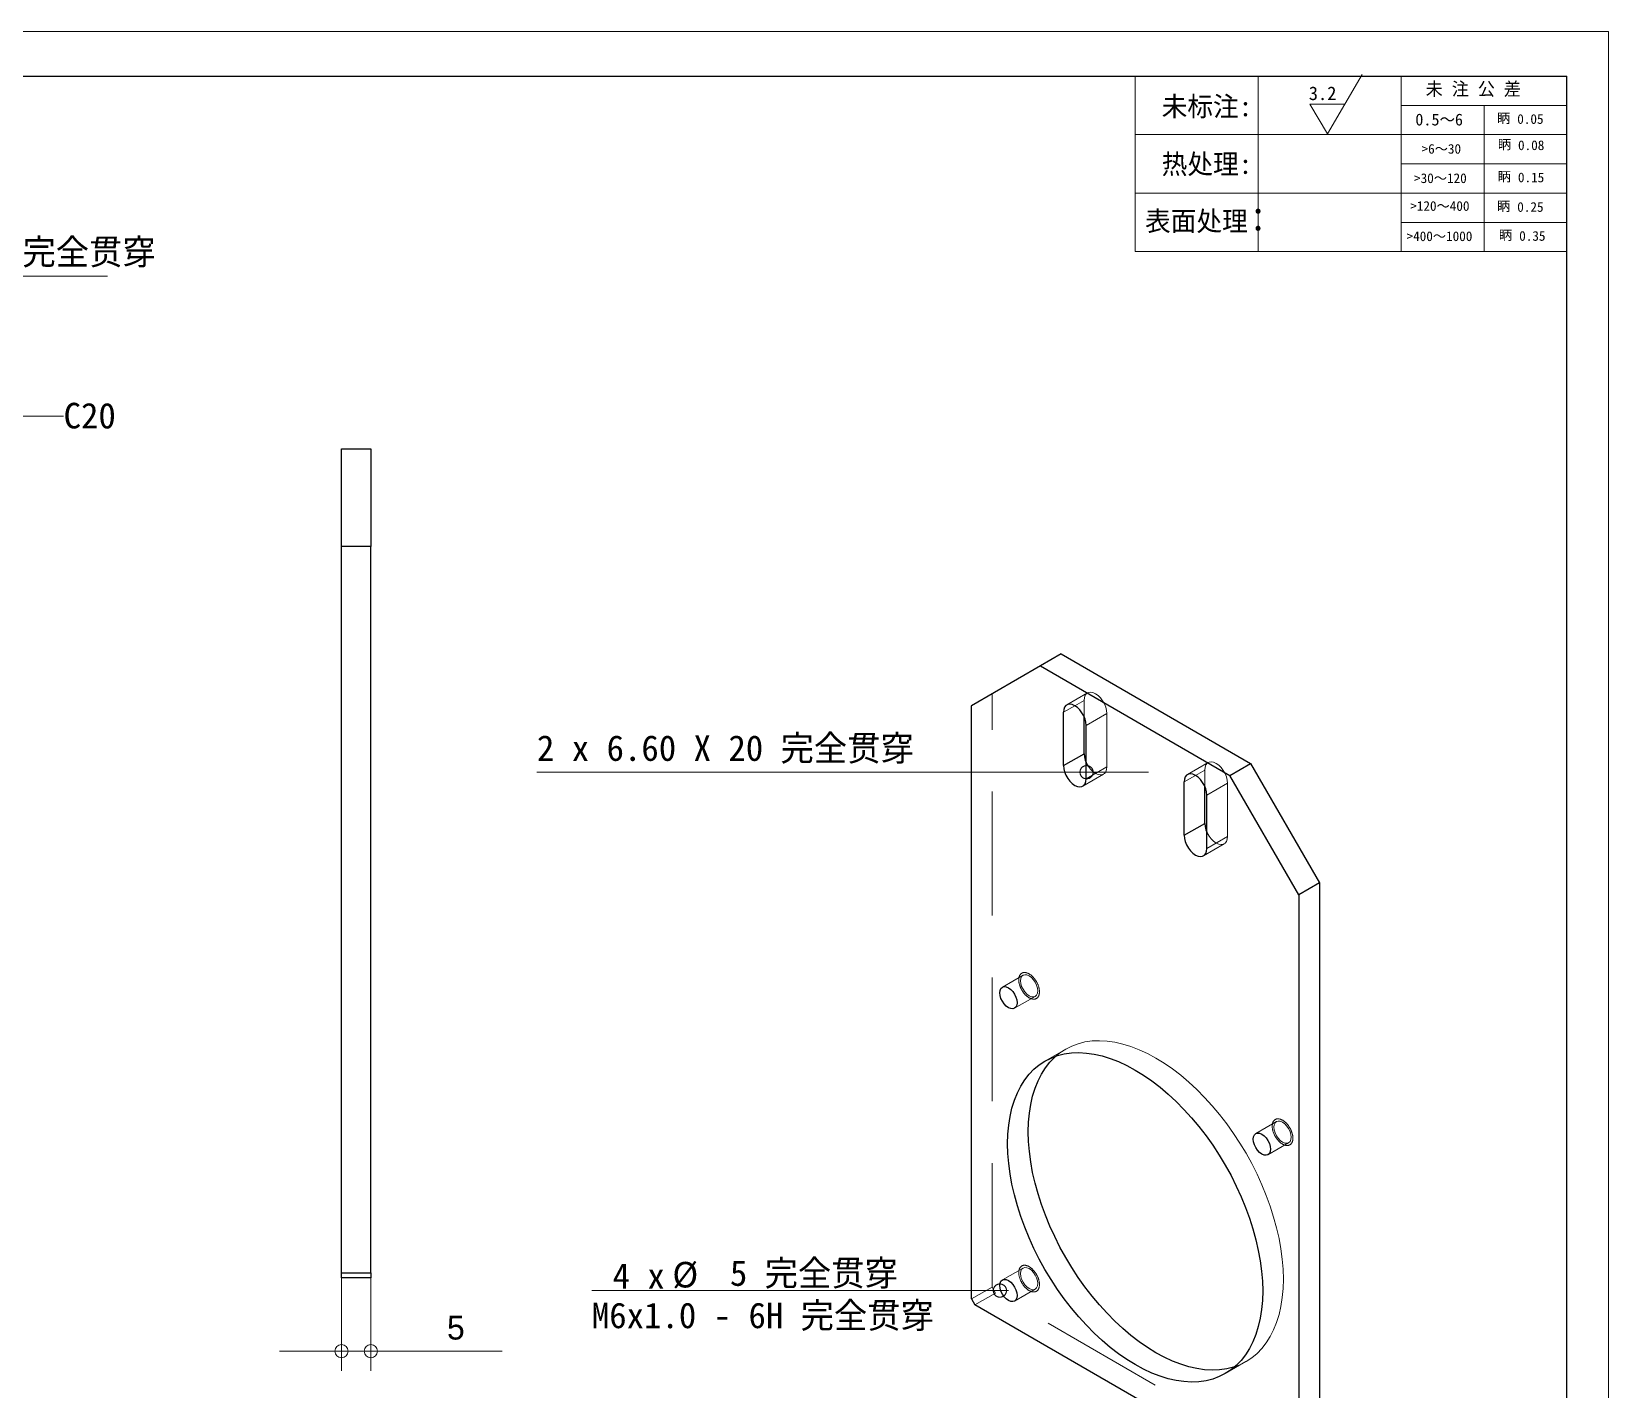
# Model space of a CAD drawing. Header units: millimetres. Extents: x -3862 to 6257, y -4684 to -2127.
# Drawn here: x 5603.6 to 5927.1, y -4542.1 to -4263.6 of the extents above; entities that cross this region are included whole.
import ezdxf

# ---------------------------------------------------------------- set-up
doc = ezdxf.new("R2010")
doc.units = ezdxf.units.MM
doc.linetypes.add('DASHED', pattern=[19.05, 12.7, -6.35])
doc.linetypes.add('PHANTOM', pattern=[12.7, 6.35, -1.27, 1.27, -1.27, 1.27, -1.27])
for name, color, linetype in [('10', 16, 'Continuous'), ('11', 7, 'Continuous'), ('12', 7, 'Continuous'), ('6', 7, 'Continuous')]:
    doc.layers.add(name, color=color, linetype=linetype)

# ---------------------------------------------------------------- blocks, each defined once
blk = doc.blocks.new('*D248')
at = {"layer": '11', "color": 7, "linetype": 'Continuous', "lineweight": 13, "ltscale": 2, "insert": (138.51, 169.26), "char_height": 2.625, "attachment_point": 7}
blk.add_mtext('{C20}', dxfattribs=at)
blk = doc.blocks.new('*D249')
at = {"layer": '11', "color": 7, "linetype": 'Continuous', "lineweight": 13, "ltscale": 2, "insert": (109.3, 185.8), "char_height": 2.625, "attachment_point": 7}
blk.add_mtext('{2 x 6.60 X 20 完全贯穿}', dxfattribs=at)
blk = doc.blocks.new('*D264')
at = {"layer": '11', "color": 7, "linetype": 'Continuous', "lineweight": 13, "ltscale": 2, "insert": (194.83, 81.09), "char_height": 2.625, "attachment_point": 7}
blk.add_mtext('{4 x }', dxfattribs=at)
blk = doc.blocks.new('*D265')
at = {"layer": '11', "color": 7, "linetype": 'Continuous', "lineweight": 13, "ltscale": 2, "insert": (200.96, 81.1), "char_height": 2.625, "attachment_point": 7}
blk.add_mtext('{{%%c}}', dxfattribs=at)
blk = doc.blocks.new('*D266')
at = {"layer": '11', "color": 7, "linetype": 'Continuous', "lineweight": 13, "ltscale": 2, "insert": (205.08, 81.09), "char_height": 2.625, "attachment_point": 7}
blk.add_mtext('{ 5 完全贯穿}', dxfattribs=at)
blk = doc.blocks.new('*D267')
at = {"layer": '11', "color": 7, "linetype": 'Continuous', "lineweight": 13, "ltscale": 2, "insert": (192.7, 76.75), "char_height": 2.625, "attachment_point": 7}
blk.add_mtext('{M6x1.0 - 6H 完全贯穿}', dxfattribs=at)
blk = doc.blocks.new('*D268')
at = {"layer": '11', "color": 7, "linetype": 'Continuous', "lineweight": 13, "ltscale": 2, "insert": (187.07, 134.92), "char_height": 2.625, "attachment_point": 7}
blk.add_mtext('{2 x 6.60 X 20 完全贯穿}', dxfattribs=at)
blk = doc.blocks.new('*D269')
at = {"layer": '10', "color": 16, "linetype": 'Continuous', "lineweight": 13, "ltscale": 2, "insert": (266.25, 202.95), "char_height": 1.3891, "attachment_point": 7}
blk.add_mtext('{\\fSIMSUN|b0|i0|c0|p49;3.2}', dxfattribs=at)
blk = doc.blocks.new('*D270')
at = {"layer": '10', "color": 7, "linetype": 'Continuous', "lineweight": 13, "ltscale": 2, "insert": (285.57, 200.52), "char_height": 0.9922, "attachment_point": 7}
blk.add_mtext('{\\fSIMSUN|b0|i0|c0|p49;眪', dxfattribs=at)
blk = doc.blocks.new('*D271')
at = {"layer": '10', "color": 5, "linetype": 'Continuous', "lineweight": 13, "ltscale": 2, "insert": (286.96, 200.52), "char_height": 0.9922, "attachment_point": 7}
blk.add_mtext('{\\fSIMSUN|b0|i0|c0|p49; 0.05}', dxfattribs=at)
blk = doc.blocks.new('*D272')
at = {"layer": '10', "color": 7, "linetype": 'Continuous', "lineweight": 13, "ltscale": 2, "insert": (285.65, 197.83), "char_height": 0.9922, "attachment_point": 7}
blk.add_mtext('{\\fSIMSUN|b0|i0|c0|p49;眪', dxfattribs=at)
blk = doc.blocks.new('*D273')
at = {"layer": '10', "color": 7, "linetype": 'Continuous', "lineweight": 13, "ltscale": 2, "insert": (287.04, 197.83), "char_height": 0.9922, "attachment_point": 7}
blk.add_mtext('{\\fSIMSUN|b0|i0|c0|p49; 0.08}', dxfattribs=at)
blk = doc.blocks.new('*D274')
at = {"layer": '10', "color": 7, "linetype": 'Continuous', "lineweight": 13, "ltscale": 2, "insert": (285.64, 194.53), "char_height": 0.9922, "attachment_point": 7}
blk.add_mtext('{\\fSIMSUN|b0|i0|c0|p49;眪', dxfattribs=at)
blk = doc.blocks.new('*D275')
at = {"layer": '10', "color": 7, "linetype": 'Continuous', "lineweight": 13, "ltscale": 2, "insert": (287.03, 194.53), "char_height": 0.9922, "attachment_point": 7}
blk.add_mtext('{\\fSIMSUN|b0|i0|c0|p49; 0.15}', dxfattribs=at)
blk = doc.blocks.new('*D276')
at = {"layer": '10', "color": 7, "linetype": 'Continuous', "lineweight": 13, "ltscale": 2, "insert": (285.57, 191.5), "char_height": 0.9922, "attachment_point": 7}
blk.add_mtext('{\\fSIMSUN|b0|i0|c0|p49;眪', dxfattribs=at)
blk = doc.blocks.new('*D277')
at = {"layer": '10', "color": 7, "linetype": 'Continuous', "lineweight": 13, "ltscale": 2, "insert": (286.96, 191.5), "char_height": 0.9922, "attachment_point": 7}
blk.add_mtext('{\\fSIMSUN|b0|i0|c0|p49; 0.25}', dxfattribs=at)
blk = doc.blocks.new('*D278')
at = {"layer": '10', "color": 7, "linetype": 'Continuous', "lineweight": 13, "ltscale": 2, "insert": (285.76, 188.53), "char_height": 0.9922, "attachment_point": 7}
blk.add_mtext('{\\fSIMSUN|b0|i0|c0|p49;眪', dxfattribs=at)
blk = doc.blocks.new('*D279')
at = {"layer": '10', "color": 7, "linetype": 'Continuous', "lineweight": 13, "ltscale": 2, "insert": (287.16, 188.53), "char_height": 0.9922, "attachment_point": 7}
blk.add_mtext('{\\fSIMSUN|b0|i0|c0|p49; 0.35}', dxfattribs=at)
blk = doc.blocks.new('*D293')
at = {"layer": '10', "color": 7, "linetype": 'Continuous', "lineweight": 13, "ltscale": 2, "insert": (251.16, 201.09), "char_height": 2.027, "attachment_point": 7}
blk.add_mtext('{未标注:}', dxfattribs=at)
blk = doc.blocks.new('*D294')
at = {"layer": '10', "color": 7, "linetype": 'Continuous', "lineweight": 13, "ltscale": 2, "insert": (251.16, 195.17), "char_height": 2.027, "attachment_point": 7}
blk.add_mtext('{热处理:}', dxfattribs=at)
blk = doc.blocks.new('*D295')
at = {"layer": '10', "color": 7, "linetype": 'Continuous', "lineweight": 13, "ltscale": 2, "insert": (249.45, 189.33), "char_height": 2.027, "attachment_point": 7}
blk.add_mtext('{表面处理}', dxfattribs=at)
blk = doc.blocks.new('*D296')
at = {"layer": '10', "color": 7, "linetype": 'Continuous', "lineweight": 13, "ltscale": 2, "insert": (259.34, 189.36), "char_height": 2.625, "attachment_point": 7}
blk.add_mtext('{：}', dxfattribs=at)
blk = doc.blocks.new('*D297')
at = {"layer": '10', "color": 7, "linetype": 'Continuous', "lineweight": 13, "ltscale": 2, "insert": (278.24, 203.29), "char_height": 1.35, "attachment_point": 7}
blk.add_mtext('{未 注 公 差}', dxfattribs=at)
blk = doc.blocks.new('*D298')
at = {"layer": '10', "color": 7, "linetype": 'Continuous', "lineweight": 13, "ltscale": 2, "insert": (277.18, 200.35), "char_height": 1.216, "attachment_point": 7}
blk.add_mtext('{0.5～6}', dxfattribs=at)
blk = doc.blocks.new('*D300')
at = {"layer": '10', "color": 7, "linetype": 'Continuous', "lineweight": 13, "ltscale": 2, "insert": (277.82, 197.46), "char_height": 0.9922, "attachment_point": 7}
blk.add_mtext('{\\fSIMSUN|b0|i0|c0|p49;>6～30}', dxfattribs=at)
blk = doc.blocks.new('*D301')
at = {"layer": '10', "color": 7, "linetype": 'Continuous', "lineweight": 13, "ltscale": 2, "insert": (277.05, 194.45), "char_height": 0.9922, "attachment_point": 7}
blk.add_mtext('{\\fSIMSUN|b0|i0|c0|p49;>30～120}', dxfattribs=at)
blk = doc.blocks.new('*D302')
at = {"layer": '10', "color": 7, "linetype": 'Continuous', "lineweight": 13, "ltscale": 2, "insert": (276.66, 191.6), "char_height": 0.9922, "attachment_point": 7}
blk.add_mtext('{\\fSIMSUN|b0|i0|c0|p49;>120～400}', dxfattribs=at)
blk = doc.blocks.new('*D303')
at = {"layer": '10', "color": 7, "linetype": 'Continuous', "lineweight": 13, "ltscale": 2, "insert": (276.28, 188.5), "char_height": 0.9922, "attachment_point": 7}
blk.add_mtext('{\\fSIMSUN|b0|i0|c0|p49;>400～1000}', dxfattribs=at)

msp = doc.modelspace()

# ---------------------------------------------------------------- linework, layer by layer
at = {"layer": '11', "color": 7, "linetype": 'Continuous', "lineweight": 18, "ltscale": 2}
for p, q in [((5548.553, -4313.742), (5619.133, -4313.742)), ((5597.456, -4342.504), (5610.156, -4342.504)), ((5777.86, -4415.508), (5707.281, -4415.508)), ((5820.045, -4415.498), (5777.86, -4415.508)), ((5820.045, -4415.498), (5832.745, -4415.496)), ((5667.188, -4519.191), (5667.188, -4538.246)), ((5673.188, -4519.191), (5673.188, -4538.246)), ((5784.42, -4521.803), (5718.527, -4521.803)), ((5802.26, -4521.802), (5784.42, -4521.803)), ((5804.014, -4521.801), (5802.26, -4521.802)), ((5667.188, -4534.246), (5654.488, -4534.246)), ((5673.188, -4534.246), (5667.188, -4534.246)), ((5673.188, -4534.246), (5700.151, -4534.246))]:
    msp.add_line(p, q, dxfattribs=at)
at = {"layer": '11', "color": 7, "linetype": 'Continuous', "lineweight": 25, "ltscale": 2}
for p, q in [((5667.188, -4349.191), (5673.188, -4349.191)), ((5667.188, -4369.191), (5667.188, -4349.191)), ((5673.188, -4349.191), (5673.188, -4369.191)), ((5673.188, -4369.191), (5667.188, -4369.191)), ((5667.188, -4518.191), (5667.188, -4369.191)), ((5673.188, -4518.191), (5673.188, -4369.191)), ((5810.569, -4393.698), (5796.427, -4401.865)), ((5814.811, -4391.249), (5810.569, -4393.698)), ((5810.569, -4393.698), (5849.46, -4416.149)), ((5814.811, -4391.249), (5853.702, -4413.7)), ((5796.427, -4523.529), (5796.427, -4401.865)), ((5815.306, -4414.152), (5815.306, -4403.21)), ((5819.549, -4411.703), (5819.549, -4404.11)), ((5819.973, -4416.846), (5819.973, -4405.904)), ((5815.306, -4414.152), (5819.549, -4411.703)), ((5849.46, -4416.149), (5853.702, -4413.7)), ((5863.602, -4440.644), (5849.46, -4416.149)), ((5853.702, -4413.7), (5867.844, -4438.195)), ((5840.055, -4428.439), (5840.055, -4417.497)), ((5844.298, -4425.99), (5844.298, -4418.397)), ((5844.722, -4431.133), (5844.722, -4420.192)), ((5840.055, -4428.439), (5844.298, -4425.99)), ((5867.844, -4438.195), (5863.602, -4440.644)), ((5867.844, -4438.195), (5867.844, -4559.859)), ((5863.602, -4440.644), (5863.602, -4562.309)), ((5667.188, -4518.191), (5673.188, -4518.191)), ((5667.188, -4519.191), (5667.188, -4518.191)), ((5673.188, -4519.191), (5667.188, -4519.191)), ((5673.188, -4518.191), (5673.188, -4519.191)), ((5796.427, -4523.529), (5797.134, -4524.754)), ((5862.895, -4562.717), (5797.134, -4524.754))]:
    msp.add_line(p, q, dxfattribs=at)
at = {"layer": '11', "color": 8, "linetype": 'DASHED', "lineweight": 18, "ltscale": 2}
for p, q in [((5800.669, -4399.416), (5814.811, -4391.249)), ((5796.427, -4401.865), (5800.669, -4399.416)), ((5800.669, -4521.08), (5800.669, -4399.416)), ((5820.233, -4399.25), (5815.99, -4401.699)), ((5819.549, -4404.11), (5819.549, -4400.761)), ((5819.973, -4405.904), (5824.216, -4403.455)), ((5824.216, -4414.397), (5824.216, -4403.455)), ((5819.29, -4418.357), (5823.532, -4415.908)), ((5819.973, -4416.846), (5824.216, -4414.397)), ((5844.981, -4413.537), (5840.739, -4415.987)), ((5844.298, -4418.397), (5844.298, -4415.048)), ((5844.722, -4420.192), (5848.965, -4417.742)), ((5848.965, -4428.684), (5848.965, -4417.742)), ((5844.722, -4431.133), (5848.965, -4428.684)), ((5844.038, -4432.644), (5848.281, -4430.195)), ((5807.007, -4457.139), (5802.764, -4459.589)), ((5805.264, -4463.919), (5809.507, -4461.47)), ((5815.758, -4472.294), (5811.516, -4474.743)), ((5859.007, -4487.158), (5854.764, -4489.608)), ((5857.264, -4493.938), (5861.507, -4491.489)), ((5807.007, -4517.187), (5802.764, -4519.636)), ((5800.669, -4521.08), (5796.427, -4523.529)), ((5797.134, -4524.754), (5801.376, -4522.305)), ((5801.376, -4522.305), (5800.669, -4521.08)), ((5867.137, -4560.268), (5801.376, -4522.305)), ((5805.264, -4523.967), (5809.507, -4521.517)), ((5848.513, -4538.831), (5852.755, -4536.382))]:
    msp.add_line(p, q, dxfattribs=at)
at = {"layer": '11', "color": 7, "linetype": 'PHANTOM', "lineweight": 18, "ltscale": 2}
for p, q in [((5817.64, -4401.863), (5815.306, -4403.21)), ((5842.389, -4416.15), (5840.055, -4417.497))]:
    msp.add_line(p, q, dxfattribs=at)
at = {"layer": '11', "color": 7, "linetype": 'DASHED', "lineweight": 18, "ltscale": 2}
for p, q in [((5819.549, -4400.761), (5817.64, -4401.863)), ((5844.298, -4415.048), (5842.389, -4416.15))]:
    msp.add_line(p, q, dxfattribs=at)
at = {"layer": '11', "color": 8, "linetype": 'DASHED', "lineweight": 18, "ltscale": 2}
for points in [[(5824.216, -4403.455), (5824.157, -4402.822), (5823.985, -4402.153), (5823.707, -4401.481), (5823.337, -4400.841), (5822.895, -4400.265), (5822.402, -4399.781), (5821.882, -4399.414), (5821.363, -4399.181), (5820.87, -4399.096), (5820.428, -4399.162), (5820.058, -4399.375), (5819.78, -4399.725), (5819.607, -4400.195), (5819.549, -4400.761)], [(5819.973, -4413.497), (5820.058, -4413.677), (5820.428, -4414.317), (5820.87, -4414.893), (5821.363, -4415.377), (5821.882, -4415.744), (5822.402, -4415.977), (5822.895, -4416.062), (5823.337, -4415.996), (5823.707, -4415.783), (5823.985, -4415.433), (5824.157, -4414.963), (5824.216, -4414.397)], [(5848.965, -4417.742), (5848.906, -4417.109), (5848.734, -4416.44), (5848.456, -4415.768), (5848.086, -4415.128), (5847.644, -4414.552), (5847.15, -4414.068), (5846.631, -4413.701), (5846.112, -4413.468), (5845.619, -4413.383), (5845.176, -4413.449), (5844.807, -4413.662), (5844.529, -4414.012), (5844.356, -4414.482), (5844.298, -4415.048)], [(5844.722, -4427.784), (5844.807, -4427.964), (5845.176, -4428.604), (5845.619, -4429.18), (5846.112, -4429.664), (5846.631, -4430.031), (5847.15, -4430.264), (5847.644, -4430.349), (5848.086, -4430.284), (5848.456, -4430.07), (5848.734, -4429.72), (5848.906, -4429.25), (5848.965, -4428.684)], [(5806.489, -4458.284), (5806.549, -4457.79), (5806.726, -4457.4), (5807.007, -4457.139), (5807.373, -4457.026), (5807.799, -4457.069), (5808.257, -4457.263), (5808.714, -4457.597), (5809.141, -4458.047), (5809.507, -4458.583), (5809.788, -4459.168), (5809.964, -4459.762), (5810.025, -4460.325), (5809.964, -4460.819), (5809.788, -4461.209), (5809.507, -4461.47), (5809.141, -4461.583), (5808.714, -4461.54), (5808.257, -4461.346), (5807.799, -4461.012), (5807.373, -4460.562), (5807.007, -4460.026), (5806.726, -4459.441), (5806.549, -4458.847), (5806.489, -4458.284)], [(5813.759, -4473.73), (5814.586, -4473.062), (5815.757, -4472.295), (5817.006, -4471.665), (5818.33, -4471.175), (5819.721, -4470.826), (5821.175, -4470.622), (5822.685, -4470.561), (5824.245, -4470.646), (5825.847, -4470.874), (5827.485, -4471.246), (5829.153, -4471.76), (5830.842, -4472.413), (5832.546, -4473.203), (5834.257, -4474.126), (5835.968, -4475.178), (5837.672, -4476.356), (5839.361, -4477.653), (5841.028, -4479.064), (5842.667, -4480.584), (5844.269, -4482.205), (5845.828, -4483.922), (5847.338, -4485.725), (5848.792, -4487.609), (5850.184, -4489.564), (5851.507, -4491.582), (5852.757, -4493.655), (5853.927, -4495.773), (5855.013, -4497.928), (5856.011, -4500.111), (5856.915, -4502.312), (5857.722, -4504.521), (5858.428, -4506.73), (5859.031, -4508.929), (5859.528, -4511.107), (5859.917, -4513.257), (5860.196, -4515.369), (5860.364, -4517.433), (5860.42, -4519.441), (5860.364, -4521.385), (5860.196, -4523.256), (5859.917, -4525.045), (5859.528, -4526.746), (5859.031, -4528.351), (5858.428, -4529.853), (5857.722, -4531.246), (5856.915, -4532.524), (5856.011, -4533.681), (5855.013, -4534.712), (5853.927, -4535.613), (5852.757, -4536.381), (5851.507, -4537.011), (5850.512, -4537.395)], [(5858.489, -4488.303), (5858.549, -4487.809), (5858.726, -4487.419), (5859.007, -4487.158), (5859.373, -4487.045), (5859.799, -4487.088), (5860.257, -4487.282), (5860.714, -4487.616), (5861.141, -4488.066), (5861.507, -4488.602), (5861.788, -4489.187), (5861.964, -4489.781), (5862.025, -4490.344), (5861.964, -4490.838), (5861.788, -4491.228), (5861.507, -4491.489), (5861.141, -4491.602), (5860.714, -4491.559), (5860.257, -4491.365), (5859.799, -4491.031), (5859.373, -4490.581), (5859.007, -4490.045), (5858.726, -4489.46), (5858.549, -4488.866), (5858.489, -4488.303)], [(5806.489, -4518.332), (5806.549, -4517.838), (5806.726, -4517.448), (5807.007, -4517.187), (5807.373, -4517.074), (5807.799, -4517.116), (5808.257, -4517.311), (5808.714, -4517.645), (5809.141, -4518.095), (5809.507, -4518.63), (5809.788, -4519.215), (5809.964, -4519.81), (5810.025, -4520.373), (5809.964, -4520.866), (5809.788, -4521.257), (5809.507, -4521.517), (5809.141, -4521.63), (5808.714, -4521.588), (5808.257, -4521.394), (5807.799, -4521.06), (5807.373, -4520.61), (5807.007, -4520.074), (5806.726, -4519.489), (5806.549, -4518.895), (5806.489, -4518.332)]]:
    msp.add_lwpolyline(points, dxfattribs=at)
at = {"layer": '11', "color": 7, "linetype": 'Continuous', "lineweight": 25, "ltscale": 2}
for points in [[(5819.973, -4405.904), (5819.915, -4405.271), (5819.742, -4404.602), (5819.464, -4403.93), (5819.095, -4403.291), (5818.652, -4402.714), (5818.159, -4402.23), (5817.64, -4401.863), (5817.121, -4401.631), (5816.627, -4401.545), (5816.185, -4401.611), (5815.815, -4401.824), (5815.537, -4402.175), (5815.365, -4402.644), (5815.306, -4403.21)], [(5819.549, -4411.703), (5819.607, -4412.336), (5819.78, -4413.005), (5819.973, -4413.497)], [(5815.306, -4414.152), (5815.365, -4414.785), (5815.537, -4415.454), (5815.815, -4416.126), (5816.185, -4416.766), (5816.627, -4417.342), (5817.121, -4417.826), (5817.64, -4418.194), (5818.159, -4418.426), (5818.652, -4418.511), (5819.095, -4418.446), (5819.464, -4418.232), (5819.742, -4417.882), (5819.915, -4417.412), (5819.973, -4416.846)], [(5844.722, -4420.192), (5844.663, -4419.558), (5844.491, -4418.889), (5844.213, -4418.218), (5843.843, -4417.578), (5843.401, -4417.001), (5842.908, -4416.517), (5842.389, -4416.15), (5841.869, -4415.918), (5841.376, -4415.832), (5840.934, -4415.898), (5840.564, -4416.111), (5840.286, -4416.462), (5840.114, -4416.932), (5840.055, -4417.497)], [(5844.298, -4425.99), (5844.356, -4426.623), (5844.529, -4427.292), (5844.722, -4427.784)], [(5840.055, -4428.439), (5840.114, -4429.072), (5840.286, -4429.742), (5840.564, -4430.413), (5840.934, -4431.053), (5841.376, -4431.629), (5841.869, -4432.113), (5842.389, -4432.481), (5842.908, -4432.713), (5843.401, -4432.798), (5843.843, -4432.733), (5844.213, -4432.519), (5844.491, -4432.169), (5844.663, -4431.699), (5844.722, -4431.133)], [(5802.246, -4460.733), (5802.307, -4460.24), (5802.483, -4459.849), (5802.764, -4459.589), (5803.13, -4459.476), (5803.557, -4459.518), (5804.014, -4459.712), (5804.472, -4460.046), (5804.898, -4460.496), (5805.264, -4461.032), (5805.545, -4461.617), (5805.722, -4462.211), (5805.782, -4462.774), (5805.722, -4463.268), (5805.545, -4463.658), (5805.264, -4463.919), (5804.898, -4464.032), (5804.472, -4463.99), (5804.014, -4463.795), (5803.557, -4463.461), (5803.13, -4463.011), (5802.764, -4462.476), (5802.483, -4461.891), (5802.307, -4461.296), (5802.246, -4460.733)], [(5803.851, -4491.684), (5803.907, -4489.74), (5804.075, -4487.869), (5804.354, -4486.08), (5804.743, -4484.379), (5805.24, -4482.774), (5805.843, -4481.272), (5806.549, -4479.879), (5807.356, -4478.601), (5808.26, -4477.444), (5809.258, -4476.413), (5810.344, -4475.511), (5811.514, -4474.744), (5812.764, -4474.114), (5814.087, -4473.624), (5815.479, -4473.276), (5816.933, -4473.071), (5818.443, -4473.011), (5820.002, -4473.095), (5821.604, -4473.324), (5823.243, -4473.695), (5824.91, -4474.209), (5826.599, -4474.862), (5828.303, -4475.652), (5830.014, -4476.575), (5831.725, -4477.628), (5833.429, -4478.805), (5835.118, -4480.102), (5836.786, -4481.514), (5838.424, -4483.033), (5840.026, -4484.655), (5841.586, -4486.371), (5843.096, -4488.175), (5844.55, -4490.058), (5845.941, -4492.013), (5847.265, -4494.031), (5848.514, -4496.104), (5849.685, -4498.222), (5850.771, -4500.378), (5851.768, -4502.56), (5852.672, -4504.761), (5853.479, -4506.971), (5854.186, -4509.179), (5854.789, -4511.378), (5855.286, -4513.557), (5855.674, -4515.706), (5855.953, -4517.818), (5856.121, -4519.882), (5856.177, -4521.891), (5856.121, -4523.834), (5855.953, -4525.705), (5855.674, -4527.495), (5855.286, -4529.195), (5854.789, -4530.8), (5854.186, -4532.303), (5853.479, -4533.695), (5852.672, -4534.973), (5851.768, -4536.13), (5850.771, -4537.161), (5849.685, -4538.063), (5848.514, -4538.83), (5847.265, -4539.46), (5845.941, -4539.95), (5844.55, -4540.299), (5843.096, -4540.503), (5841.586, -4540.564), (5840.026, -4540.479), (5838.424, -4540.251), (5836.786, -4539.879), (5835.118, -4539.365), (5833.429, -4538.712), (5831.725, -4537.922), (5830.014, -4536.999), (5828.303, -4535.947), (5826.599, -4534.769), (5824.91, -4533.472), (5823.243, -4532.061), (5821.604, -4530.541), (5820.002, -4528.919), (5818.443, -4527.203), (5816.933, -4525.4), (5815.479, -4523.516), (5814.087, -4521.561), (5812.764, -4519.543), (5811.514, -4517.47), (5810.344, -4515.352), (5809.258, -4513.197), (5808.26, -4511.014), (5807.356, -4508.813), (5806.549, -4506.604), (5805.843, -4504.395), (5805.24, -4502.196), (5804.743, -4500.018), (5804.354, -4497.868), (5804.075, -4495.756), (5803.907, -4493.692), (5803.851, -4491.684)], [(5808.094, -4489.234), (5808.15, -4487.291), (5808.318, -4485.42), (5808.597, -4483.63), (5808.985, -4481.93), (5809.482, -4480.325), (5810.085, -4478.822), (5810.792, -4477.429), (5811.599, -4476.152), (5812.503, -4474.995), (5813.5, -4473.964), (5813.759, -4473.73)], [(5850.512, -4537.395), (5850.184, -4537.501), (5848.792, -4537.849), (5847.338, -4538.054), (5845.828, -4538.114), (5844.269, -4538.03), (5842.667, -4537.801), (5841.028, -4537.43), (5839.361, -4536.916), (5837.672, -4536.263), (5835.968, -4535.473), (5834.257, -4534.55), (5832.546, -4533.497), (5830.842, -4532.32), (5829.153, -4531.023), (5827.485, -4529.611), (5825.847, -4528.092), (5824.245, -4526.47), (5822.685, -4524.754), (5821.175, -4522.95), (5819.721, -4521.067), (5818.33, -4519.112), (5817.006, -4517.094), (5815.757, -4515.021), (5814.586, -4512.903), (5813.5, -4510.747), (5812.503, -4508.565), (5811.599, -4506.364), (5810.792, -4504.154), (5810.085, -4501.946), (5809.482, -4499.747), (5808.985, -4497.568), (5808.597, -4495.419), (5808.318, -4493.307), (5808.15, -4491.243), (5808.094, -4489.234)], [(5854.246, -4490.752), (5854.307, -4490.259), (5854.483, -4489.868), (5854.764, -4489.608), (5855.13, -4489.495), (5855.557, -4489.537), (5856.014, -4489.731), (5856.472, -4490.065), (5856.898, -4490.515), (5857.264, -4491.051), (5857.545, -4491.636), (5857.722, -4492.23), (5857.782, -4492.793), (5857.722, -4493.287), (5857.545, -4493.677), (5857.264, -4493.938), (5856.898, -4494.051), (5856.472, -4494.009), (5856.014, -4493.814), (5855.557, -4493.48), (5855.13, -4493.03), (5854.764, -4492.495), (5854.483, -4491.91), (5854.307, -4491.315), (5854.246, -4490.752)], [(5802.246, -4520.781), (5802.307, -4520.287), (5802.483, -4519.897), (5802.764, -4519.636), (5803.13, -4519.523), (5803.557, -4519.566), (5804.014, -4519.76), (5804.472, -4520.094), (5804.898, -4520.544), (5805.264, -4521.08), (5805.545, -4521.665), (5805.722, -4522.259), (5805.782, -4522.822), (5805.722, -4523.316), (5805.545, -4523.706), (5805.264, -4523.967), (5804.898, -4524.08), (5804.472, -4524.037), (5804.014, -4523.843), (5803.557, -4523.509), (5803.13, -4523.059), (5802.764, -4522.523), (5802.483, -4521.938), (5802.307, -4521.344), (5802.246, -4520.781)]]:
    msp.add_lwpolyline(points, dxfattribs=at)
at = {"layer": '11', "color": 7, "linetype": 'Continuous', "lineweight": 18, "ltscale": 2}
for points in [[(5818.69, -4415.499), (5818.692, -4415.425), (5818.698, -4415.352), (5818.708, -4415.279), (5818.721, -4415.207), (5818.739, -4415.136), (5818.761, -4415.066), (5818.786, -4414.997), (5818.815, -4414.93), (5818.848, -4414.864), (5818.884, -4414.8), (5818.923, -4414.738), (5818.966, -4414.678), (5819.012, -4414.621), (5819.061, -4414.567), (5819.113, -4414.515), (5819.167, -4414.466), (5819.225, -4414.42), (5819.284, -4414.377), (5819.346, -4414.337), (5819.41, -4414.301), (5819.476, -4414.268), (5819.543, -4414.239), (5819.612, -4414.214), (5819.682, -4414.193), (5819.754, -4414.175), (5819.826, -4414.161), (5819.898, -4414.151), (5819.971, -4414.145), (5820.045, -4414.143), (5820.118, -4414.145), (5820.191, -4414.151), (5820.264, -4414.161), (5820.336, -4414.175), (5820.407, -4414.192), (5820.478, -4414.214), (5820.547, -4414.239), (5820.614, -4414.268), (5820.68, -4414.301), (5820.744, -4414.337), (5820.806, -4414.376), (5820.865, -4414.419), (5820.922, -4414.465), (5820.977, -4414.514), (5821.029, -4414.566), (5821.078, -4414.621), (5821.124, -4414.678), (5821.167, -4414.738), (5821.206, -4414.799), (5821.242, -4414.863), (5821.275, -4414.929), (5821.304, -4414.996), (5821.329, -4415.065), (5821.351, -4415.136), (5821.369, -4415.207), (5821.383, -4415.279), (5821.393, -4415.352), (5821.399, -4415.425), (5821.401, -4415.498), (5821.399, -4415.572), (5821.393, -4415.645), (5821.383, -4415.717), (5821.369, -4415.789), (5821.351, -4415.861), (5821.33, -4415.931), (5821.304, -4416), (5821.275, -4416.067), (5821.243, -4416.133), (5821.207, -4416.197), (5821.167, -4416.259), (5821.124, -4416.318), (5821.078, -4416.376), (5821.029, -4416.43), (5820.977, -4416.482), (5820.923, -4416.531), (5820.866, -4416.577), (5820.806, -4416.62), (5820.744, -4416.66), (5820.68, -4416.696), (5820.615, -4416.728), (5820.547, -4416.757), (5820.478, -4416.783), (5820.408, -4416.804), (5820.337, -4416.822), (5820.265, -4416.836), (5820.192, -4416.846), (5820.119, -4416.852), (5820.045, -4416.854), (5819.972, -4416.852), (5819.899, -4416.846), (5819.826, -4416.836), (5819.754, -4416.822), (5819.683, -4416.804), (5819.613, -4416.783), (5819.544, -4416.758), (5819.476, -4416.729), (5819.411, -4416.696), (5819.347, -4416.66), (5819.285, -4416.62), (5819.225, -4416.578), (5819.168, -4416.532), (5819.113, -4416.483), (5819.061, -4416.431), (5819.012, -4416.376), (5818.966, -4416.319), (5818.924, -4416.259), (5818.884, -4416.197), (5818.848, -4416.134), (5818.815, -4416.068), (5818.786, -4416), (5818.761, -4415.932), (5818.739, -4415.861), (5818.722, -4415.79), (5818.708, -4415.718), (5818.698, -4415.645), (5818.692, -4415.572), (5818.69, -4415.499)], [(5807.308, -4456.566), (5807.24, -4456.568), (5807.172, -4456.573), (5807.106, -4456.582), (5807.042, -4456.595), (5806.979, -4456.611), (5806.918, -4456.631), (5806.859, -4456.655), (5806.802, -4456.682), (5806.746, -4456.713), (5806.693, -4456.747), (5806.642, -4456.784), (5806.593, -4456.825), (5806.546, -4456.869), (5806.501, -4456.916), (5806.459, -4456.967), (5806.419, -4457.021), (5806.381, -4457.077), (5806.346, -4457.137), (5806.314, -4457.199), (5806.284, -4457.265), (5806.257, -4457.333), (5806.232, -4457.404), (5806.211, -4457.477), (5806.192, -4457.553), (5806.175, -4457.631), (5806.162, -4457.711), (5806.151, -4457.793), (5806.143, -4457.878), (5806.138, -4457.964), (5806.136, -4458.052), (5806.136, -4458.142), (5806.14, -4458.233), (5806.146, -4458.326), (5806.155, -4458.42), (5806.167, -4458.516), (5806.181, -4458.612), (5806.199, -4458.709), (5806.219, -4458.807), (5806.241, -4458.906), (5806.267, -4459.005), (5806.295, -4459.105), (5806.326, -4459.205), (5806.359, -4459.305), (5806.395, -4459.405), (5806.434, -4459.504), (5806.475, -4459.604), (5806.518, -4459.703), (5806.563, -4459.802), (5806.611, -4459.9), (5806.661, -4459.997), (5806.713, -4460.094), (5806.767, -4460.189), (5806.823, -4460.283), (5806.882, -4460.376), (5806.941, -4460.467), (5807.003, -4460.557), (5807.066, -4460.645), (5807.131, -4460.731), (5807.198, -4460.816), (5807.266, -4460.898), (5807.335, -4460.978), (5807.405, -4461.056), (5807.477, -4461.132), (5807.549, -4461.205), (5807.623, -4461.276), (5807.697, -4461.344), (5807.772, -4461.41), (5807.848, -4461.472), (5807.924, -4461.532), (5808.001, -4461.589), (5808.078, -4461.642), (5808.155, -4461.693), (5808.233, -4461.74), (5808.31, -4461.784), (5808.388, -4461.825), (5808.465, -4461.863), (5808.542, -4461.897), (5808.619, -4461.927), (5808.695, -4461.954), (5808.77, -4461.978), (5808.845, -4461.998), (5808.919, -4462.014), (5808.992, -4462.027), (5809.064, -4462.036), (5809.135, -4462.041), (5809.205, -4462.043), (5809.274, -4462.041), (5809.341, -4462.036), (5809.407, -4462.027), (5809.472, -4462.014), (5809.534, -4461.998), (5809.595, -4461.978), (5809.654, -4461.954), (5809.712, -4461.927), (5809.767, -4461.897), (5809.821, -4461.863), (5809.872, -4461.825), (5809.921, -4461.784), (5809.968, -4461.74), (5810.013, -4461.693), (5810.055, -4461.642), (5810.095, -4461.589), (5810.132, -4461.532), (5810.167, -4461.472), (5810.2, -4461.41), (5810.229, -4461.344), (5810.257, -4461.276), (5810.281, -4461.205), (5810.303, -4461.132), (5810.322, -4461.056), (5810.338, -4460.978), (5810.352, -4460.898), (5810.363, -4460.816), (5810.371, -4460.731), (5810.376, -4460.645), (5810.378, -4460.557), (5810.377, -4460.467), (5810.374, -4460.376), (5810.368, -4460.283), (5810.359, -4460.189), (5810.347, -4460.094), (5810.332, -4459.997), (5810.315, -4459.9), (5810.295, -4459.802), (5810.272, -4459.703), (5810.247, -4459.604), (5810.218, -4459.504), (5810.188, -4459.405), (5810.154, -4459.305), (5810.118, -4459.205), (5810.08, -4459.105), (5810.039, -4459.005), (5809.996, -4458.906), (5809.95, -4458.807), (5809.903, -4458.709), (5809.853, -4458.612), (5809.801, -4458.516), (5809.746, -4458.42), (5809.69, -4458.326), (5809.632, -4458.233), (5809.572, -4458.142), (5809.511, -4458.052), (5809.447, -4457.964), (5809.382, -4457.878), (5809.316, -4457.793), (5809.248, -4457.711), (5809.179, -4457.631), (5809.108, -4457.553), (5809.037, -4457.477), (5808.964, -4457.404), (5808.891, -4457.333), (5808.817, -4457.265), (5808.741, -4457.199), (5808.666, -4457.137), (5808.589, -4457.077), (5808.513, -4457.021), (5808.436, -4456.967), (5808.358, -4456.916), (5808.281, -4456.869), (5808.203, -4456.825), (5808.126, -4456.784), (5808.049, -4456.747), (5807.972, -4456.713), (5807.895, -4456.682), (5807.819, -4456.655), (5807.744, -4456.631), (5807.669, -4456.611), (5807.595, -4456.595), (5807.521, -4456.582), (5807.449, -4456.573), (5807.378, -4456.568), (5807.308, -4456.566)], [(5859.308, -4486.585), (5859.24, -4486.587), (5859.172, -4486.592), (5859.106, -4486.601), (5859.042, -4486.614), (5858.979, -4486.63), (5858.918, -4486.65), (5858.859, -4486.674), (5858.802, -4486.701), (5858.746, -4486.732), (5858.693, -4486.766), (5858.642, -4486.803), (5858.593, -4486.844), (5858.546, -4486.888), (5858.501, -4486.935), (5858.459, -4486.986), (5858.419, -4487.039), (5858.381, -4487.096), (5858.346, -4487.156), (5858.314, -4487.218), (5858.284, -4487.284), (5858.257, -4487.352), (5858.232, -4487.423), (5858.211, -4487.496), (5858.192, -4487.572), (5858.175, -4487.65), (5858.162, -4487.73), (5858.151, -4487.812), (5858.143, -4487.897), (5858.138, -4487.983), (5858.136, -4488.071), (5858.136, -4488.161), (5858.14, -4488.252), (5858.146, -4488.345), (5858.155, -4488.439), (5858.167, -4488.535), (5858.181, -4488.631), (5858.199, -4488.728), (5858.219, -4488.826), (5858.241, -4488.925), (5858.267, -4489.024), (5858.295, -4489.124), (5858.326, -4489.223), (5858.359, -4489.324), (5858.395, -4489.424), (5858.434, -4489.523), (5858.475, -4489.623), (5858.518, -4489.722), (5858.563, -4489.821), (5858.611, -4489.919), (5858.661, -4490.016), (5858.713, -4490.113), (5858.767, -4490.208), (5858.823, -4490.302), (5858.882, -4490.395), (5858.941, -4490.486), (5859.003, -4490.576), (5859.066, -4490.664), (5859.131, -4490.75), (5859.198, -4490.835), (5859.266, -4490.917), (5859.335, -4490.997), (5859.405, -4491.075), (5859.477, -4491.151), (5859.549, -4491.224), (5859.623, -4491.295), (5859.697, -4491.363), (5859.772, -4491.429), (5859.848, -4491.491), (5859.924, -4491.551), (5860.001, -4491.608), (5860.078, -4491.661), (5860.155, -4491.712), (5860.233, -4491.759), (5860.31, -4491.803), (5860.388, -4491.844), (5860.465, -4491.881), (5860.542, -4491.915), (5860.619, -4491.946), (5860.695, -4491.973), (5860.77, -4491.997), (5860.845, -4492.017), (5860.919, -4492.033), (5860.992, -4492.046), (5861.064, -4492.055), (5861.135, -4492.06), (5861.205, -4492.062), (5861.274, -4492.06), (5861.341, -4492.055), (5861.407, -4492.046), (5861.472, -4492.033), (5861.534, -4492.017), (5861.595, -4491.997), (5861.654, -4491.973), (5861.712, -4491.946), (5861.767, -4491.915), (5861.821, -4491.881), (5861.872, -4491.844), (5861.921, -4491.803), (5861.968, -4491.759), (5862.013, -4491.712), (5862.055, -4491.661), (5862.095, -4491.608), (5862.132, -4491.551), (5862.167, -4491.491), (5862.2, -4491.429), (5862.229, -4491.363), (5862.257, -4491.295), (5862.281, -4491.224), (5862.303, -4491.151), (5862.322, -4491.075), (5862.338, -4490.997), (5862.352, -4490.917), (5862.363, -4490.835), (5862.371, -4490.75), (5862.376, -4490.664), (5862.378, -4490.576), (5862.377, -4490.486), (5862.374, -4490.395), (5862.368, -4490.302), (5862.359, -4490.208), (5862.347, -4490.113), (5862.332, -4490.016), (5862.315, -4489.919), (5862.295, -4489.821), (5862.272, -4489.722), (5862.247, -4489.623), (5862.218, -4489.523), (5862.188, -4489.424), (5862.154, -4489.324), (5862.118, -4489.223), (5862.08, -4489.124), (5862.039, -4489.024), (5861.996, -4488.925), (5861.95, -4488.826), (5861.903, -4488.728), (5861.853, -4488.631), (5861.801, -4488.535), (5861.746, -4488.439), (5861.69, -4488.345), (5861.632, -4488.252), (5861.572, -4488.161), (5861.511, -4488.071), (5861.447, -4487.983), (5861.382, -4487.897), (5861.316, -4487.812), (5861.248, -4487.73), (5861.179, -4487.65), (5861.108, -4487.572), (5861.037, -4487.496), (5860.964, -4487.423), (5860.891, -4487.352), (5860.817, -4487.284), (5860.741, -4487.218), (5860.666, -4487.156), (5860.589, -4487.096), (5860.513, -4487.039), (5860.436, -4486.986), (5860.358, -4486.935), (5860.281, -4486.888), (5860.203, -4486.844), (5860.126, -4486.803), (5860.049, -4486.766), (5859.972, -4486.732), (5859.895, -4486.701), (5859.819, -4486.674), (5859.744, -4486.65), (5859.669, -4486.63), (5859.595, -4486.614), (5859.521, -4486.601), (5859.449, -4486.592), (5859.378, -4486.587), (5859.308, -4486.585)], [(5807.308, -4516.614), (5807.24, -4516.615), (5807.172, -4516.621), (5807.106, -4516.63), (5807.042, -4516.643), (5806.979, -4516.659), (5806.918, -4516.679), (5806.859, -4516.703), (5806.802, -4516.73), (5806.746, -4516.76), (5806.693, -4516.794), (5806.642, -4516.832), (5806.593, -4516.873), (5806.546, -4516.917), (5806.501, -4516.964), (5806.459, -4517.015), (5806.419, -4517.068), (5806.381, -4517.125), (5806.346, -4517.185), (5806.314, -4517.247), (5806.284, -4517.313), (5806.257, -4517.381), (5806.232, -4517.451), (5806.211, -4517.525), (5806.192, -4517.6), (5806.175, -4517.678), (5806.162, -4517.759), (5806.151, -4517.841), (5806.143, -4517.926), (5806.138, -4518.012), (5806.136, -4518.1), (5806.136, -4518.19), (5806.14, -4518.281), (5806.146, -4518.374), (5806.155, -4518.468), (5806.167, -4518.563), (5806.181, -4518.66), (5806.199, -4518.757), (5806.219, -4518.855), (5806.241, -4518.953), (5806.267, -4519.053), (5806.295, -4519.152), (5806.326, -4519.252), (5806.359, -4519.352), (5806.395, -4519.452), (5806.434, -4519.552), (5806.475, -4519.652), (5806.518, -4519.751), (5806.563, -4519.85), (5806.611, -4519.948), (5806.661, -4520.045), (5806.713, -4520.141), (5806.767, -4520.236), (5806.823, -4520.331), (5806.882, -4520.423), (5806.941, -4520.515), (5807.003, -4520.604), (5807.066, -4520.693), (5807.131, -4520.779), (5807.198, -4520.863), (5807.266, -4520.946), (5807.335, -4521.026), (5807.405, -4521.104), (5807.477, -4521.18), (5807.549, -4521.253), (5807.623, -4521.324), (5807.697, -4521.392), (5807.772, -4521.457), (5807.848, -4521.52), (5807.924, -4521.58), (5808.001, -4521.636), (5808.078, -4521.69), (5808.155, -4521.74), (5808.233, -4521.788), (5808.31, -4521.832), (5808.388, -4521.873), (5808.465, -4521.91), (5808.542, -4521.944), (5808.619, -4521.975), (5808.695, -4522.002), (5808.77, -4522.025), (5808.845, -4522.045), (5808.919, -4522.062), (5808.992, -4522.074), (5809.064, -4522.084), (5809.135, -4522.089), (5809.205, -4522.091), (5809.274, -4522.089), (5809.341, -4522.084), (5809.407, -4522.074), (5809.472, -4522.062), (5809.534, -4522.045), (5809.595, -4522.025), (5809.654, -4522.002), (5809.712, -4521.975), (5809.767, -4521.944), (5809.821, -4521.91), (5809.872, -4521.873), (5809.921, -4521.832), (5809.968, -4521.788), (5810.013, -4521.74), (5810.055, -4521.69), (5810.095, -4521.636), (5810.132, -4521.58), (5810.167, -4521.52), (5810.2, -4521.457), (5810.229, -4521.392), (5810.257, -4521.324), (5810.281, -4521.253), (5810.303, -4521.18), (5810.322, -4521.104), (5810.338, -4521.026), (5810.352, -4520.946), (5810.363, -4520.863), (5810.371, -4520.779), (5810.376, -4520.693), (5810.378, -4520.604), (5810.377, -4520.515), (5810.374, -4520.423), (5810.368, -4520.331), (5810.359, -4520.236), (5810.347, -4520.141), (5810.332, -4520.045), (5810.315, -4519.948), (5810.295, -4519.85), (5810.272, -4519.751), (5810.247, -4519.652), (5810.218, -4519.552), (5810.188, -4519.452), (5810.154, -4519.352), (5810.118, -4519.252), (5810.08, -4519.152), (5810.039, -4519.053), (5809.996, -4518.953), (5809.95, -4518.855), (5809.903, -4518.757), (5809.853, -4518.66), (5809.801, -4518.563), (5809.746, -4518.468), (5809.69, -4518.374), (5809.632, -4518.281), (5809.572, -4518.19), (5809.511, -4518.1), (5809.447, -4518.012), (5809.382, -4517.926), (5809.316, -4517.841), (5809.248, -4517.759), (5809.179, -4517.678), (5809.108, -4517.6), (5809.037, -4517.525), (5808.964, -4517.451), (5808.891, -4517.381), (5808.817, -4517.313), (5808.741, -4517.247), (5808.666, -4517.185), (5808.589, -4517.125), (5808.513, -4517.068), (5808.436, -4517.015), (5808.358, -4516.964), (5808.281, -4516.917), (5808.203, -4516.873), (5808.126, -4516.832), (5808.049, -4516.794), (5807.972, -4516.76), (5807.895, -4516.73), (5807.819, -4516.703), (5807.744, -4516.679), (5807.669, -4516.659), (5807.595, -4516.643), (5807.521, -4516.63), (5807.449, -4516.621), (5807.378, -4516.615), (5807.308, -4516.614)], [(5803.615, -4521.801), (5803.613, -4521.875), (5803.607, -4521.948), (5803.597, -4522.021), (5803.583, -4522.093), (5803.565, -4522.164), (5803.544, -4522.234), (5803.519, -4522.303), (5803.49, -4522.371), (5803.457, -4522.436), (5803.421, -4522.5), (5803.381, -4522.562), (5803.339, -4522.622), (5803.293, -4522.679), (5803.244, -4522.734), (5803.192, -4522.785), (5803.137, -4522.834), (5803.08, -4522.88), (5803.02, -4522.923), (5802.958, -4522.963), (5802.894, -4522.999), (5802.829, -4523.032), (5802.761, -4523.061), (5802.692, -4523.086), (5802.622, -4523.107), (5802.551, -4523.125), (5802.479, -4523.139), (5802.406, -4523.149), (5802.333, -4523.155), (5802.26, -4523.157), (5802.186, -4523.155), (5802.113, -4523.149), (5802.04, -4523.139), (5801.968, -4523.125), (5801.897, -4523.108), (5801.827, -4523.086), (5801.758, -4523.061), (5801.69, -4523.032), (5801.625, -4522.999), (5801.561, -4522.963), (5801.499, -4522.923), (5801.439, -4522.881), (5801.382, -4522.835), (5801.328, -4522.786), (5801.276, -4522.734), (5801.227, -4522.679), (5801.181, -4522.622), (5801.138, -4522.562), (5801.098, -4522.5), (5801.062, -4522.436), (5801.029, -4522.371), (5801, -4522.303), (5800.975, -4522.234), (5800.954, -4522.164), (5800.936, -4522.093), (5800.922, -4522.021), (5800.912, -4521.948), (5800.906, -4521.875), (5800.904, -4521.802), (5800.906, -4521.728), (5800.912, -4521.655), (5800.922, -4521.582), (5800.936, -4521.51), (5800.954, -4521.439), (5800.975, -4521.369), (5801, -4521.3), (5801.029, -4521.233), (5801.062, -4521.167), (5801.098, -4521.103), (5801.138, -4521.041), (5801.18, -4520.981), (5801.226, -4520.924), (5801.275, -4520.87), (5801.327, -4520.818), (5801.382, -4520.769), (5801.439, -4520.723), (5801.499, -4520.68), (5801.561, -4520.64), (5801.625, -4520.604), (5801.69, -4520.572), (5801.758, -4520.543), (5801.827, -4520.517), (5801.897, -4520.496), (5801.968, -4520.478), (5802.04, -4520.464), (5802.113, -4520.454), (5802.186, -4520.448), (5802.259, -4520.446), (5802.333, -4520.448), (5802.406, -4520.454), (5802.479, -4520.464), (5802.551, -4520.478), (5802.622, -4520.496), (5802.692, -4520.517), (5802.761, -4520.542), (5802.829, -4520.571), (5802.894, -4520.604), (5802.958, -4520.64), (5803.02, -4520.68), (5803.08, -4520.723), (5803.137, -4520.769), (5803.192, -4520.818), (5803.243, -4520.869), (5803.292, -4520.924), (5803.338, -4520.981), (5803.381, -4521.041), (5803.421, -4521.103), (5803.457, -4521.167), (5803.49, -4521.232), (5803.519, -4521.3), (5803.544, -4521.369), (5803.565, -4521.439), (5803.583, -4521.51), (5803.597, -4521.582), (5803.607, -4521.655), (5803.613, -4521.728), (5803.615, -4521.801)]]:
    msp.add_lwpolyline(points, dxfattribs=at)
for centre in [(5667.188, -4534.246), (5673.188, -4534.246)]:
    msp.add_circle(centre, 1.355, dxfattribs=at)
at = {"layer": '12', "color": 7, "linetype": 'Continuous', "lineweight": 18, "ltscale": 2}
for p, q in [((5869.46, -4284.553), (5876.614, -4272.427)), ((5869.46, -4284.553), (5865.884, -4278.49)), ((5873.037, -4278.49), (5865.884, -4278.49))]:
    msp.add_line(p, q, dxfattribs=at)
at = {"layer": '6', "color": 7, "linetype": 'Continuous', "lineweight": 18, "ltscale": 2}
for p, q in [((5333.124, -4263.605), (5927.124, -4263.605)), ((5927.124, -4683.605), (5927.124, -4263.605)), ((5830.007, -4272.744), (5830.007, -4308.744)), ((5855.246, -4272.744), (5855.246, -4308.744)), ((5884.589, -4272.744), (5884.589, -4308.744)), ((5884.589, -4278.744), (5918.589, -4278.744)), ((5901.589, -4278.744), (5901.589, -4308.744)), ((5830.007, -4284.744), (5918.589, -4284.744)), ((5884.589, -4290.744), (5918.589, -4290.744)), ((5830.007, -4296.744), (5918.589, -4296.744)), ((5884.589, -4302.744), (5918.589, -4302.744)), ((5830.007, -4308.744), (5918.589, -4308.744))]:
    msp.add_line(p, q, dxfattribs=at)
at = {"layer": '6', "color": 7, "linetype": 'Continuous', "lineweight": 25, "ltscale": 2}
for p in [(5384.589, -4272.744), (5918.589, -4670.744)]:
    msp.add_line(p, (5918.589, -4272.744), dxfattribs=at)

# ---------------------------------------------------------------- block references
at = {"layer": '10', "color": 7, "xscale": 2, "yscale": 2, "zscale": 2}
for name in ['*D297', '*D293', '*D298', '*D270', '*D300', '*D272', '*D273', '*D294', '*D301', '*D274', '*D275', '*D295', '*D302', '*D276', '*D277', '*D296', '*D303', '*D278', '*D279']:
    msp.add_blockref(name, (5333.137, -4683.604), dxfattribs=at)
at = {"layer": '10', "color": 16, "xscale": 2, "yscale": 2, "zscale": 2}
msp.add_blockref('*D269', (5333.137, -4683.604), dxfattribs=at)
at = {"layer": '10', "color": 5, "xscale": 2, "yscale": 2, "zscale": 2}
msp.add_blockref('*D271', (5333.137, -4683.604), dxfattribs=at)
at = {"layer": '11', "color": 7, "xscale": 2, "yscale": 2, "zscale": 2}
for name in ['*D249', '*D248', '*D268', '*D264', '*D265', '*D266', '*D267']:
    msp.add_blockref(name, (5333.137, -4683.604), dxfattribs=at)

# ---------------------------------------------------------------- texts
at = {"layer": '10', "color": 7, "linetype": 'Continuous', "lineweight": 13, "ltscale": 2, "insert": (5688.827, -4531.92), "char_height": 4.86486, "attachment_point": 7}
msp.add_mtext('{\\fￋￎￌ￥|b0|i0|c134|p2;5}', dxfattribs=at)

doc.saveas('drawing.dxf')
